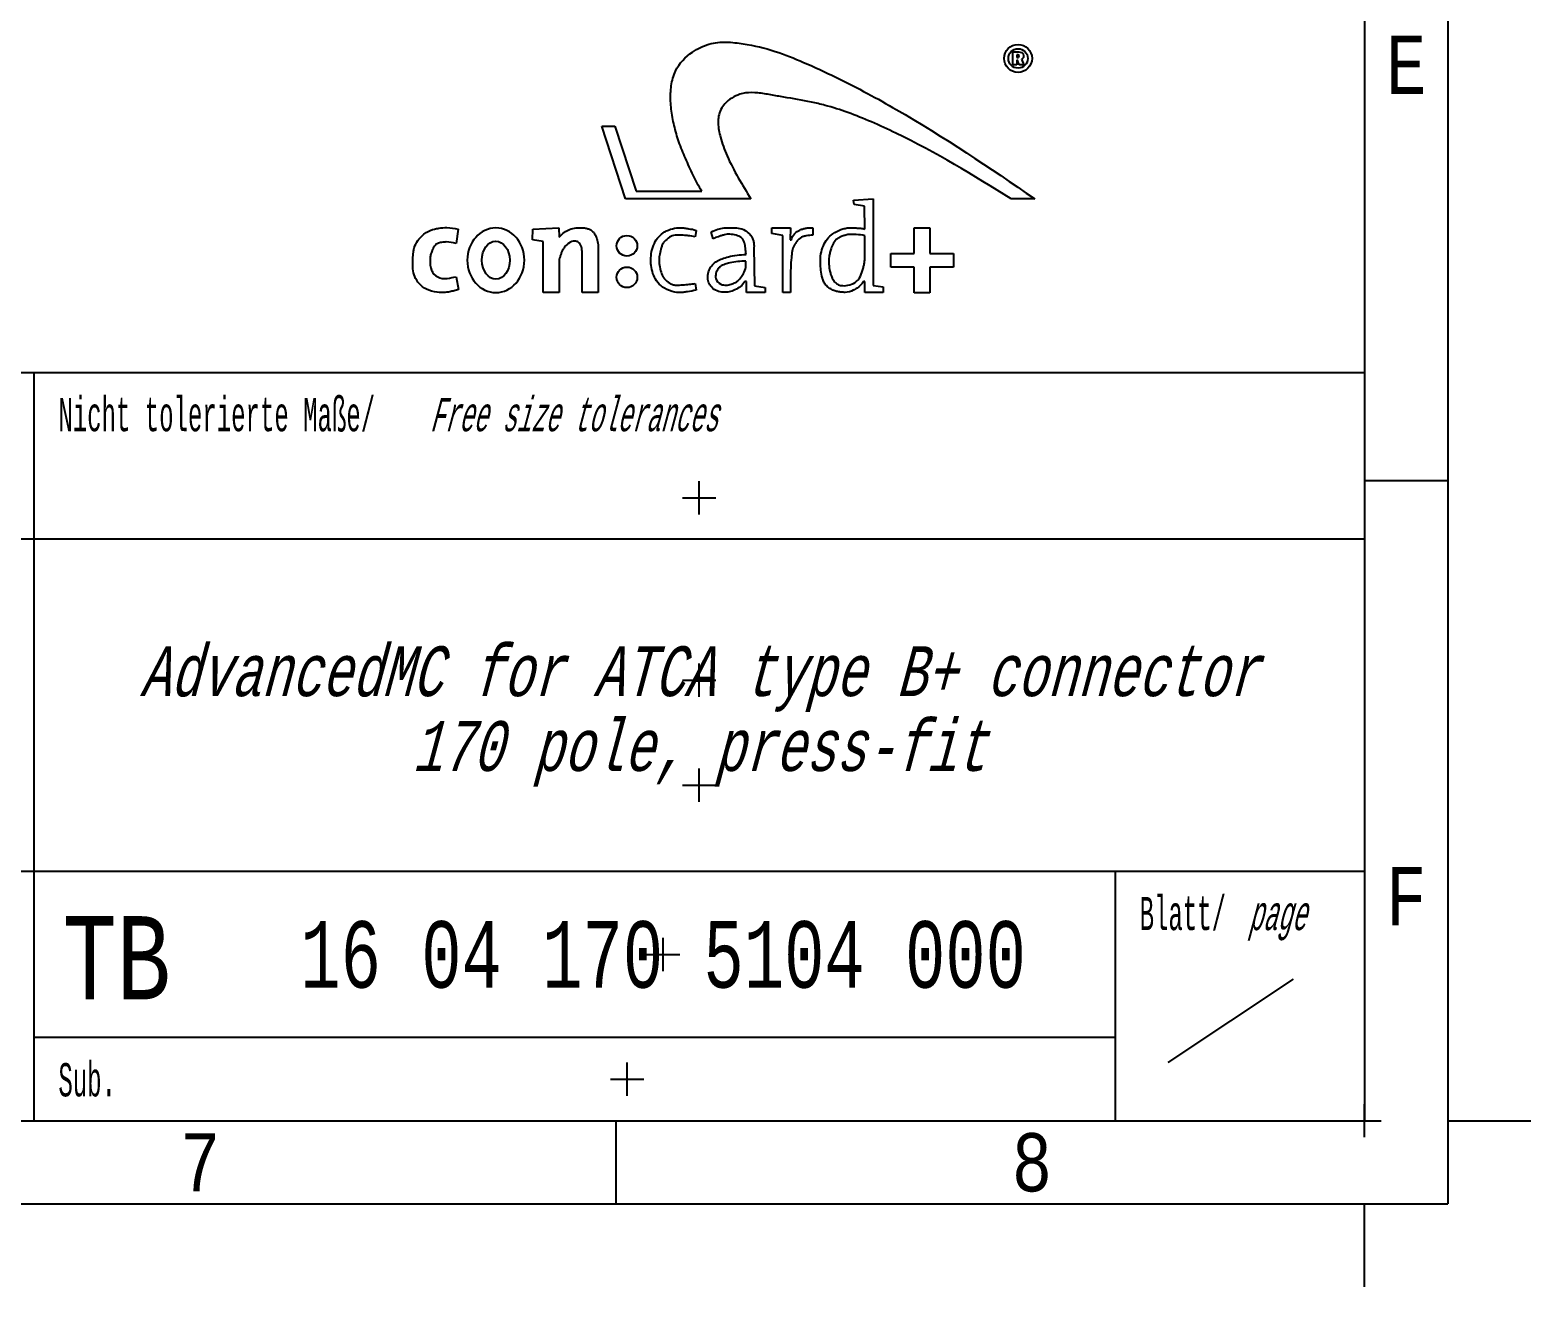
# Model space of a CAD drawing. Extents: x 0 to 420, y 0 to 297.
# Drawn here: x 329.8 to 420, y 0 to 75.6 of the extents above; entities that cross this region are included whole.
import ezdxf
from ezdxf.enums import TextEntityAlignment as Align

# ---------------------------------------------------------------- set-up
doc = ezdxf.new("R2010")
doc.units = 0
doc.header["$PDMODE"] = 2
doc.header["$PDSIZE"] = -0.01
doc.layers.add('1', color=7, linetype='CONTINUOUS')
doc.styles.get("Standard").update_dxf_attribs({"font": 'monotxt.shx'})

# ---------------------------------------------------------------- blocks, each defined once
blk = doc.blocks.new('*TX1447')
at = {"layer": '1', "color": 1, "linetype": 'CONTINUOUS', "oblique": 15, "width": 0.7}
for s, p in [('AdvancedMC for ATCA type B+ connector', (0, 0)), ('170 pole, press-fit', (0, -4.5))]:
    blk.add_text(s, height=3, dxfattribs=at).set_placement(p, align=Align.MIDDLE_CENTER)
blk = doc.blocks.new('TEST')
at = {"layer": '1', "color": 40, "linetype": 'CONTINUOUS'}
for p, q in [((-0.654, 4.418), (-0.475, 4.418)), ((-0.654, 4.031), (-0.654, 4.418)), ((-0.536, 4.329), (-0.536, 4.251)), ((-0.512, 4.329), (-0.536, 4.329)), ((-0.536, 4.251), (-0.518, 4.251)), ((-0.536, 4.17), (-0.536, 4.031)), ((-0.52, 4.17), (-0.536, 4.17)), ((-0.471, 4.031), (-0.52, 4.17)), ((-0.518, 4.251), (-0.491, 4.257)), ((-0.487, 4.325), (-0.512, 4.329)), ((-0.491, 4.257), (-0.474, 4.271)), ((-0.473, 4.312), (-0.487, 4.325)), ((-0.475, 4.418), (-0.395, 4.404)), ((-0.474, 4.271), (-0.469, 4.291)), ((-0.469, 4.291), (-0.473, 4.312)), ((-0.366, 4.221), (-0.402, 4.198)), ((-0.402, 4.198), (-0.33, 4.031)), ((-0.395, 4.404), (-0.349, 4.365)), ((-0.342, 4.256), (-0.366, 4.221)), ((-0.349, 4.365), (-0.334, 4.306)), ((-0.334, 4.306), (-0.342, 4.256)), ((-0.536, 4.031), (-0.654, 4.031)), ((-0.33, 4.031), (-0.471, 4.031)), ((-12.304, 0), (-13.008, 2.191)), ((-13.008, 2.191), (-12.623, 2.191)), ((-12.623, 2.191), (-11.983, 0.236)), ((-8.537, 0), (-12.304, 0)), ((-11.983, 0.236), (-10.006, 0.236)), ((-5.451, -0.033), (-4.861, 0.001)), ((-4.861, 0.001), (-4.861, -2.607)), ((0, 0), (-0.71, 0)), ((-5.432, -0.171), (-5.451, -0.033)), ((-5.113, -0.213), (-5.432, -0.171)), ((-5.11, -0.905), (-5.113, -0.213)), ((-15.084, -0.908), (-14.309, -0.866)), ((-14.309, -0.866), (-14.292, -1.145)), ((-7.902, -0.866), (-7.344, -0.866)), ((-7.902, -1.042), (-7.902, -0.866)), ((-7.344, -0.866), (-7.349, -1.227)), ((-6.669, -0.866), (-6.669, -1.093)), ((-3.622, -1.641), (-3.622, -0.866)), ((-3.622, -0.866), (-3.153, -0.866)), ((-3.153, -0.866), (-3.153, -1.641)), ((-17.332, -0.908), (-17.394, -1.339)), ((-15.099, -1.226), (-15.084, -0.908)), ((-14.776, -1.276), (-15.099, -1.226)), ((-14.776, -2.814), (-14.776, -1.276)), ((-10.18, -0.945), (-10.207, -1.142)), ((-9.667, -1.195), (-9.73, -0.995)), ((-7.574, -1.1), (-7.902, -1.042)), ((-7.574, -2.815), (-7.574, -1.1)), ((-7.349, -1.227), (-7.316, -1.227)), ((-5.11, -1.71), (-5.11, -1.11)), ((-13.607, -2.815), (-13.607, -1.725)), ((-13.126, -1.371), (-13.126, -2.815)), ((-8.439, -1.464), (-8.421, -2.615)), ((-4.328, -2.052), (-4.328, -1.641)), ((-4.328, -1.641), (-3.622, -1.641)), ((-3.153, -1.641), (-2.446, -1.641)), ((-2.446, -1.641), (-2.446, -2.052)), ((-14.295, -1.953), (-14.295, -2.815)), ((-8.683, -1.993), (-8.683, -1.876)), ((-7.339, -2.235), (-7.339, -2.815)), ((-3.622, -2.052), (-4.328, -2.052)), ((-3.622, -2.827), (-3.622, -2.052)), ((-2.446, -2.052), (-3.153, -2.052)), ((-3.153, -2.052), (-3.153, -2.827)), ((-17.391, -2.34), (-17.318, -2.724)), ((-10.206, -2.544), (-10.179, -2.743)), ((-8.663, -2.487), (-8.713, -2.487)), ((-8.665, -2.815), (-8.663, -2.487)), ((-8.421, -2.615), (-8.103, -2.665)), ((-8.103, -2.665), (-8.103, -2.815)), ((-5.11, -2.487), (-5.151, -2.487)), ((-5.11, -2.815), (-5.11, -2.487)), ((-4.861, -2.607), (-4.556, -2.647)), ((-4.556, -2.647), (-4.556, -2.815)), ((-14.295, -2.815), (-14.776, -2.814)), ((-13.126, -2.815), (-13.607, -2.815)), ((-8.103, -2.815), (-8.665, -2.815)), ((-7.339, -2.815), (-7.574, -2.815)), ((-4.556, -2.815), (-5.11, -2.815)), ((-3.153, -2.827), (-3.622, -2.827))]:
    blk.add_line(p, q, dxfattribs=at)
for centre, radius in [((-0.502, 4.224), 0.42), ((-0.502, 4.224), 0.292), ((-12.258, -1.408), 0.309), ((-12.258, -2.357), 0.309)]:
    blk.add_circle(centre, radius, dxfattribs=at)
for major_axis, ratio in [((0, -0.972), 0.882306), ((0.003, -0.57), 0.73503)]:
    blk.add_ellipse((-16.198, -1.843), major_axis=major_axis, ratio=ratio, start_param=0, end_param=6.283185, dxfattribs=at)
for points, knots in [([(-10.006, 0.236), (-10.108, 0.387), (-10.278, 0.712), (-10.496, 1.217), (-10.704, 1.708), (-10.844, 2.204), (-10.936, 2.689), (-10.96, 3.17), (-10.91, 3.556), (-10.743, 4.019), (-10.435, 4.338), (-10.052, 4.558), (-9.796, 4.659), (-9.447, 4.729), (-9.097, 4.712), (-8.52, 4.634), (-7.817, 4.468), (-6.569, 3.955), (-5.358, 3.366), (-3.007, 2.044), (-1.36, 0.941), (0, 0)], [0, 0, 0, 0, 7.314873, 14.629745, 21.774108, 28.577451, 35.380794, 41.740812, 47.879166, 50.948344, 61.332394, 64.98983, 68.647266, 72.304703, 79.193301, 82.594972, 95.758333, 108.03504, 136.61249, 149.77585, 216.07008, 216.07008, 216.07008, 216.07008]), ([(-0.71, 0), (-1.836, 0.707), (-3.205, 1.538), (-4.893, 2.314), (-5.601, 2.6), (-6.206, 2.794), (-6.849, 2.946), (-7.396, 3.035), (-7.931, 3.127), (-8.312, 3.197), (-8.629, 3.204), (-8.982, 3.125), (-9.255, 2.957), (-9.444, 2.695), (-9.51, 2.491), (-9.525, 2.205), (-9.443, 1.8), (-9.16, 1.011), (-8.781, 0.428), (-8.537, 0)], [0, 0, 0, 0, 53.358634, 64.200006, 74.431716, 83.974244, 89.66, 100.89898, 106.18713, 111.47528, 116.41884, 118.80447, 125.96137, 128.80424, 131.64712, 134.49, 140.17576, 148.17425, 167.94849, 167.94849, 167.94849, 167.94849]), ([(-17.318, -2.724), (-17.36, -2.742), (-17.45, -2.759), (-17.584, -2.798), (-17.758, -2.816), (-17.989, -2.817), (-18.275, -2.743), (-18.504, -2.56), (-18.652, -2.346), (-18.695, -2.103), (-18.696, -1.903), (-18.69, -1.738), (-18.681, -1.605), (-18.645, -1.434), (-18.534, -1.215), (-18.323, -1.004), (-18.086, -0.91), (-17.876, -0.873), (-17.639, -0.849), (-17.445, -0.89), (-17.332, -0.908)], [0, 0, 0, 0, 1.8121, 3.624201, 5.394062, 8.764822, 13.381665, 17.005867, 20.461107, 23.722043, 26.763331, 28.575431, 30.387532, 32.157392, 35.528153, 40.144996, 43.769197, 45.539058, 48.909818, 53.526662, 53.526662, 53.526662, 53.526662]), ([(-14.292, -1.145), (-14.245, -1.095), (-14.15, -1.009), (-13.981, -0.905), (-13.822, -0.873), (-13.696, -0.867), (-13.602, -0.862), (-13.507, -0.876), (-13.41, -0.898), (-13.324, -0.941), (-13.257, -1.013), (-13.202, -1.096), (-13.154, -1.218), (-13.128, -1.311), (-13.126, -1.371)], [0, 0, 0, 0, 2.74272, 5.184331, 7.927051, 9.190405, 10.368662, 11.772751, 13.111382, 14.374736, 15.552993, 16.957082, 18.295713, 20.737324, 20.737324, 20.737324, 20.737324]), ([(-10.179, -2.743), (-10.265, -2.766), (-10.397, -2.782), (-10.611, -2.824), (-10.851, -2.805), (-11.122, -2.716), (-11.4, -2.468), (-11.522, -2.152), (-11.551, -1.742), (-11.496, -1.413), (-11.314, -1.133), (-11.161, -1.004), (-10.974, -0.913), (-10.805, -0.875), (-10.638, -0.86), (-10.517, -0.876), (-10.365, -0.903), (-10.249, -0.916), (-10.18, -0.945)], [0, 0, 0, 0, 3.586184, 5.337478, 8.67288, 13.241293, 16.827476, 23.473201, 26.482586, 33.487765, 36.714494, 39.723878, 41.51697, 45.061357, 46.729057, 48.396758, 49.955787, 52.965171, 52.965171, 52.965171, 52.965171]), ([(-9.73, -0.995), (-9.663, -0.965), (-9.539, -0.9), (-9.327, -0.869), (-9.124, -0.863), (-8.908, -0.866), (-8.738, -0.919), (-8.621, -1.001), (-8.551, -1.077), (-8.484, -1.161), (-8.457, -1.267), (-8.437, -1.366), (-8.437, -1.432), (-8.439, -1.464)], [0, 0, 0, 0, 2.974418, 5.622289, 8.596707, 11.244578, 14.218995, 15.589073, 16.866866, 18.389569, 19.841284, 21.211362, 22.489155, 22.489155, 22.489155, 22.489155]), ([(-7.316, -1.227), (-7.305, -1.161), (-7.234, -1.035), (-7.086, -0.944), (-6.965, -0.896), (-6.866, -0.872), (-6.768, -0.866), (-6.701, -0.865), (-6.669, -0.866)], [0, 0, 0, 0, 2.714256, 5.428512, 6.864463, 8.142768, 9.578719, 10.857024, 10.857024, 10.857024, 10.857024]), ([(-5.151, -2.487), (-5.201, -2.562), (-5.296, -2.661), (-5.487, -2.768), (-5.651, -2.817), (-5.815, -2.804), (-5.929, -2.792), (-6.046, -2.754), (-6.158, -2.692), (-6.269, -2.613), (-6.343, -2.503), (-6.401, -2.347), (-6.43, -2.151), (-6.444, -1.909), (-6.439, -1.658), (-6.365, -1.411), (-6.244, -1.199), (-6.063, -1.026), (-5.872, -0.933), (-5.704, -0.882), (-5.576, -0.865), (-5.454, -0.867), (-5.339, -0.875), (-5.223, -0.881), (-5.145, -0.89), (-5.11, -0.905)], [0, 0, 0, 0, 3.623376, 5.392834, 8.762826, 10.338024, 11.858321, 13.378619, 15.190307, 17.001995, 18.771452, 20.456449, 23.716643, 26.757238, 30.380614, 33.835068, 37.095262, 40.135857, 43.759233, 45.52869, 47.213687, 48.898684, 50.473881, 51.994178, 53.514476, 53.514476, 53.514476, 53.514476]), ([(-17.394, -1.339), (-17.491, -1.311), (-17.637, -1.285), (-17.805, -1.301), (-17.917, -1.325), (-18.005, -1.366), (-18.063, -1.448), (-18.105, -1.536), (-18.142, -1.623), (-18.173, -1.733), (-18.181, -1.898), (-18.166, -2.093), (-18.041, -2.311), (-17.855, -2.399), (-17.616, -2.391), (-17.48, -2.352), (-17.391, -2.34)], [0, 0, 0, 0, 4.099661, 5.988049, 6.868644, 8.798616, 9.847992, 10.872907, 12.824894, 13.737288, 15.498479, 19.59814, 21.486528, 25.346471, 27.34738, 30.996958, 30.996958, 30.996958, 30.996958]), ([(-13.607, -1.725), (-13.608, -1.66), (-13.603, -1.565), (-13.621, -1.443), (-13.658, -1.357), (-13.725, -1.289), (-13.821, -1.259), (-13.914, -1.274), (-14.023, -1.337), (-14.119, -1.42), (-14.184, -1.525), (-14.225, -1.605), (-14.254, -1.691), (-14.285, -1.779), (-14.296, -1.867), (-14.295, -1.925), (-14.295, -1.953)], [0, 0, 0, 0, 2.632165, 3.844594, 4.975357, 6.322849, 7.607521, 8.81995, 9.950713, 12.582878, 13.795307, 14.92607, 16.273562, 17.558235, 18.770664, 19.901427, 19.901427, 19.901427, 19.901427]), ([(-10.207, -1.142), (-10.277, -1.13), (-10.381, -1.106), (-10.552, -1.095), (-10.683, -1.085), (-10.81, -1.089), (-10.899, -1.108), (-11.013, -1.173), (-11.12, -1.257), (-11.199, -1.374), (-11.239, -1.5), (-11.274, -1.652), (-11.299, -1.811), (-11.284, -1.977), (-11.247, -2.145), (-11.203, -2.31), (-11.104, -2.435), (-11.004, -2.514), (-10.888, -2.579), (-10.747, -2.6), (-10.58, -2.583), (-10.388, -2.566), (-10.265, -2.55), (-10.206, -2.544)], [0, 0, 0, 0, 2.863589, 4.262009, 6.925347, 8.170241, 9.371747, 10.573253, 13.436843, 14.835262, 16.166931, 18.743494, 21.146506, 22.578301, 25.408515, 28.071854, 29.316747, 31.719759, 33.151554, 34.583349, 37.313438, 39.890001, 42.293013, 42.293013, 42.293013, 42.293013]), ([(-8.679, -1.672), (-8.683, -1.609), (-8.693, -1.491), (-8.715, -1.341), (-8.758, -1.229), (-8.817, -1.157), (-8.897, -1.119), (-9.009, -1.083), (-9.154, -1.053), (-9.307, -1.069), (-9.42, -1.106), (-9.508, -1.135), (-9.591, -1.162), (-9.643, -1.184), (-9.667, -1.195)], [0, 0, 0, 0, 2.533105, 4.788113, 6.084893, 7.321217, 8.488018, 9.576225, 12.10933, 14.364337, 15.661118, 16.897442, 18.064243, 19.15245, 19.15245, 19.15245, 19.15245]), ([(-6.669, -1.093), (-6.737, -1.093), (-6.835, -1.105), (-7, -1.133), (-7.108, -1.213), (-7.182, -1.317), (-7.234, -1.394), (-7.286, -1.511), (-7.298, -1.637), (-7.327, -1.829), (-7.332, -2.018), (-7.34, -2.175), (-7.339, -2.235)], [0, 0, 0, 0, 2.723551, 3.978074, 6.542371, 7.871646, 9.126169, 10.296191, 13.019742, 14.274265, 18.167837, 20.592382, 20.592382, 20.592382, 20.592382]), ([(-5.11, -1.11), (-5.192, -1.085), (-5.321, -1.071), (-5.492, -1.064), (-5.618, -1.065), (-5.731, -1.104), (-5.837, -1.139), (-6.012, -1.234), (-6.102, -1.42), (-6.154, -1.611), (-6.194, -1.765), (-6.191, -1.955), (-6.17, -2.146), (-6.127, -2.299), (-6.073, -2.414), (-6.001, -2.518), (-5.898, -2.586), (-5.747, -2.621), (-5.554, -2.592), (-5.375, -2.507), (-5.239, -2.349), (-5.188, -2.19), (-5.143, -2.038), (-5.12, -1.926), (-5.106, -1.818), (-5.111, -1.746), (-5.11, -1.71)], [0, 0, 0, 0, 3.465592, 5.157997, 6.769618, 8.38124, 9.887843, 11.341938, 16.261625, 17.954029, 19.565651, 22.683876, 25.592065, 27.324861, 29.057657, 30.750062, 32.361684, 33.973305, 36.934003, 40.120894, 41.85369, 45.157716, 46.769338, 48.275941, 49.730036, 51.18413, 51.18413, 51.18413, 51.18413]), ([(-8.713, -2.487), (-8.787, -2.595), (-8.942, -2.718), (-9.179, -2.799), (-9.363, -2.812), (-9.553, -2.783), (-9.714, -2.669), (-9.813, -2.512), (-9.84, -2.327), (-9.797, -2.142), (-9.703, -1.974), (-9.579, -1.882), (-9.477, -1.831), (-9.363, -1.785), (-9.105, -1.699), (-8.859, -1.682), (-8.679, -1.672)], [0, 0, 0, 0, 5.286897, 7.72215, 9.993371, 12.699909, 15.280268, 17.715521, 19.986742, 22.693279, 25.273638, 27.708892, 28.844502, 29.980112, 32.68665, 39.973483, 39.973483, 39.973483, 39.973483]), ([(-8.683, -1.876), (-8.846, -1.868), (-9.057, -1.888), (-9.315, -1.961), (-9.437, -2.018), (-9.54, -2.113), (-9.579, -2.216), (-9.598, -2.316), (-9.587, -2.448), (-9.468, -2.581), (-9.277, -2.597), (-9.15, -2.58), (-9.058, -2.543), (-8.991, -2.51), (-8.897, -2.451), (-8.817, -2.34), (-8.716, -2.19), (-8.687, -2.065), (-8.683, -1.993)], [0, 0, 0, 0, 6.601409, 8.543, 10.856729, 11.986627, 14.138557, 15.144409, 16.115205, 19.399729, 21.605592, 23.687409, 24.658205, 25.629, 26.785865, 29.072628, 31.224557, 34.172, 34.172, 34.172, 34.172])]:
    blk.add_open_spline(points, degree=3, knots=knots, dxfattribs=at)
blk = doc.blocks.new('SF-A3-TB')
at = {"layer": '109', "color": 2, "linetype": 'CONTINUOUS'}
for p, q in [((-185, 45), (0, 45)), ((0, 45), (0, 0)), ((-80, 15), (-80, 5)), ((-80, 15), (-15, 15)), ((-15, 15), (-15, 5)), ((-15, 5), (-80, 5)), ((-185, 0), (0, 0))]:
    blk.add_line(p, q, dxfattribs=at)
at = {"layer": '109', "color": 3, "linetype": 'CONTINUOUS'}
for p, q in [((-80, 45), (-80, 15)), ((-185, 35), (0, 35)), ((-185, 15), (-80, 15)), ((-15, 15), (0, 15)), ((-4.288, 8.513), (-11.823, 3.491)), ((-80, 5), (-80, 0)), ((-15, 5), (-15, 0))]:
    blk.add_line(p, q, dxfattribs=at)
at = {"layer": '109', "color": 1, "linetype": 'CONTINUOUS'}
for p in [(-40, 37.453), (-40, 26.497), (-40, 20.181), (-42.169, 10), (-44.335, 2.5), (0, 0)]:
    blk.add_point(p, dxfattribs=at)
at = {"layer": '109', "color": 1, "linetype": 'CONTINUOUS', "width": 0.5}
for s, p in [('Nicht tolerierte Maße/', (-78.523, 42.462)), ('Blatt/', (-13.523, 12.462)), ('Sub.', (-78.523, 2.462))]:
    blk.add_text(s, height=2, dxfattribs=at).set_placement(p, align=Align.MIDDLE_LEFT)
at = {"layer": '109', "color": 1, "linetype": 'CONTINUOUS', "oblique": 15, "width": 0.5}
for s, p in [('Free size tolerances', (-56.196, 42.462)), ('page', (-6.991, 12.462))]:
    blk.add_text(s, height=2, dxfattribs=at).set_placement(p, align=Align.MIDDLE_LEFT)
at = {"layer": '109', "color": 1, "linetype": 'CONTINUOUS', "width": 0.75}
blk.add_text('TB', height=5, dxfattribs=at).set_placement((-78.265, 7.3))
for tag, height, p in [('techn.Character', 2.5, (-100.536, 40)), ('nichttol.Masse', 2.5, (-40, 37.453)), ('6.Aend-Mod', 2, (-177.5, 32.5)), ('6.Aend-Dat', 2, (-162.5, 32.5)), ('6.Aend-Name', 2, (-147.5, 32.5)), ('Name1.Zeile', 5, (-40, 26.497)), ('5.Aend-Mod', 2, (-177.5, 27.5)), ('5.Aend-Dat', 2, (-162.5, 27.5)), ('5.Aend-Name', 2, (-147.5, 27.5)), ('Detail-Dat', 2, (-122.5, 27.5)), ('Detail-Name', 2, (-107.5, 27.5)), ('Massstab', 5, (-90, 22.5)), ('4.Aend-Mod', 2, (-177.5, 22.5)), ('4.Aend-Dat', 2, (-162.5, 22.5)), ('4.Aend-Name', 2, (-147.5, 22.5)), ('Insp-Dat', 2, (-122.5, 22.5)), ('Insp-Name', 2, (-107.5, 22.5)), ('Name2.Zeile', 3.5, (-40, 20.181)), ('3.Aend-Mod', 2, (-177.5, 17.5)), ('3.Aend-Dat', 2, (-162.5, 17.5)), ('3.Aend-Name', 2, (-147.5, 17.5)), ('Stand-Dat', 2, (-122.5, 17.5)), ('Stand-Name', 2, (-107.5, 17.5)), ('2.Aend-Mod', 2, (-177.5, 12.5)), ('2.Aend-Dat', 2, (-162.5, 12.5)), ('2.Aend-Name', 2, (-147.5, 12.5)), ('TB-Nr.', 5, (-42.169, 10)), ('1.Aend-Mod', 2, (-177.5, 7.5)), ('1.Aend-Dat', 2, (-162.5, 7.5)), ('1.Aend-Name', 2, (-147.5, 7.5)), ('Sub', 2.5, (-44.335, 2.5))]:
    blk.add_attdef(tag, text='', height=height, dxfattribs=at).set_placement(p, align=Align.MIDDLE_CENTER)
blk = doc.blocks.new('SCHRIFTFELD_A3_TB_NEU')
at = {"layer": '1'}
blk.add_blockref('SF-A3-TB', (0, 0), dxfattribs=at)

msp = doc.modelspace()

# ---------------------------------------------------------------- linework, layer by layer
at = {"layer": '1', "color": 3, "linetype": 'CONTINUOUS'}
for p, q in [((415, 292), (415, 5)), ((410, 48.5), (415, 48.5)), ((365, 5), (365, 10)), ((415, 10), (420, 10)), ((20, 5), (415, 5)), ((410, 0), (410, 5))]:
    msp.add_line(p, q, dxfattribs=at)
at = {"layer": '1', "color": 2, "linetype": 'CONTINUOUS'}
for p in [(410, 287), (20, 10)]:
    msp.add_line(p, (410, 10), dxfattribs=at)

# ---------------------------------------------------------------- block references
at = {"layer": '1', "xscale": 2, "yscale": 2, "zscale": 2}
msp.add_blockref('TEST', (390.16948, 65.431427), dxfattribs=at)
at = {"layer": '1'}
for name, p in [('SCHRIFTFELD_A3_TB_NEU', (410, 10)), ('*TX1447', (370, 37.029804))]:
    msp.add_blockref(name, p, dxfattribs=at)

# ---------------------------------------------------------------- texts
at = {"layer": '1', "color": 1, "linetype": 'CONTINUOUS'}
for s, height, width, p in [('E', 3.5, 0.8, (412.5, 73.5)), ('F', 3.5, 0.8, (412.5, 23.5)), ('16 04 170 5104 000', 4, 0.7, (367.83087, 20)), ('7', 3.5, 0.8, (340, 7.5)), ('8', 3.5, 0.8, (390, 7.5))]:
    msp.add_text(s, height=height, dxfattribs=dict(at, width=width)).set_placement(p, align=Align.MIDDLE_CENTER)

doc.saveas('drawing.dxf')
